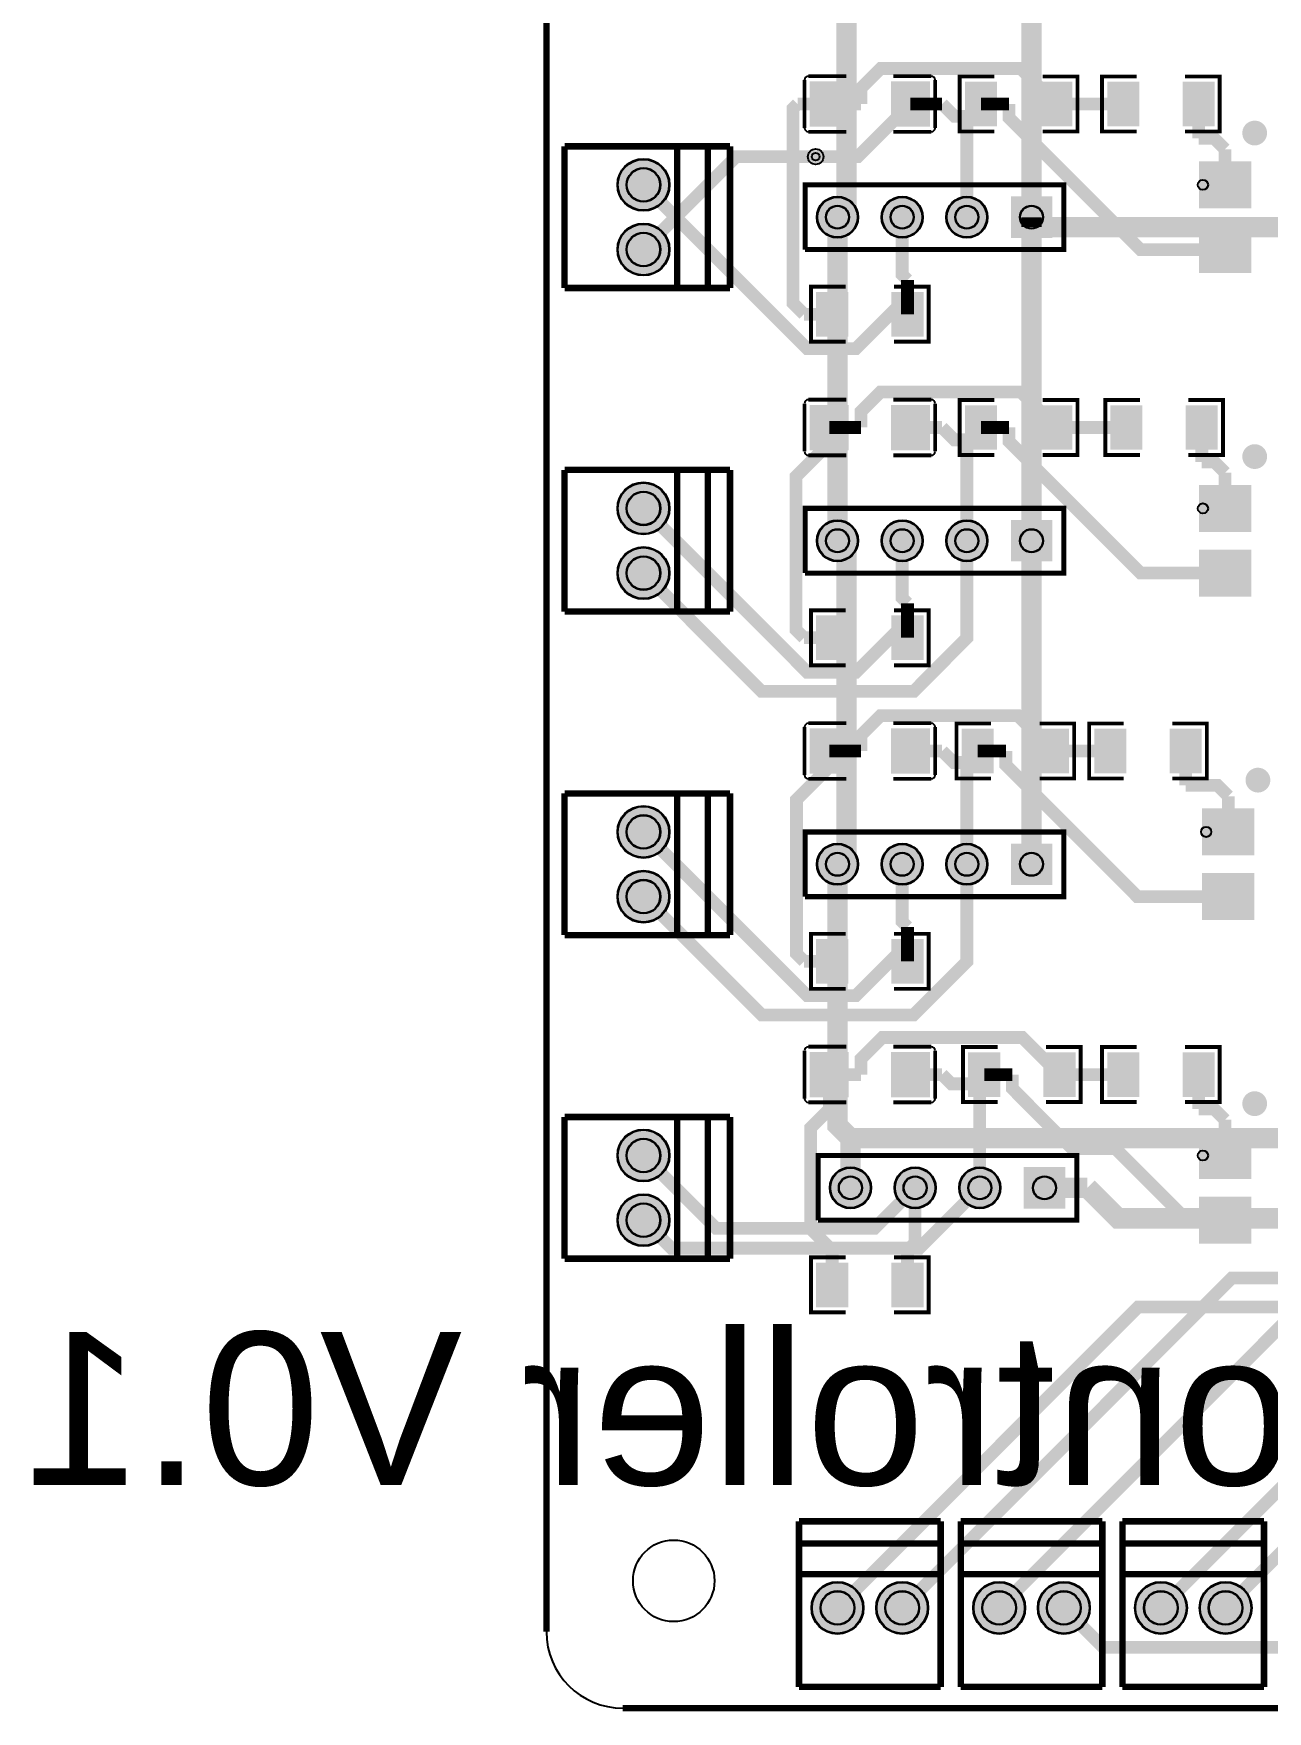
# Model space of a CAD drawing. Header units: millimetres. Extents: x -20 to 125, y 0 to 129.
# Drawn here: x -20.1 to 28.3, y -0.1 to 65.7 of the extents above; entities that cross this region are included whole.
import ezdxf

# ---------------------------------------------------------------- set-up
doc = ezdxf.new("R2010")
doc.units = ezdxf.units.MM
for name, color, linetype, true_color in [('BoardOutLine', 7, 'Continuous', 0xff00ff), ('BottomLayer', 7, 'Continuous', 0x0000ff), ('BottomSolderMaskLayer', 7, 'Continuous', 0xaa00ff), ('Document', 7, 'Continuous', 0xffffff), ('Hole', 7, 'Continuous', 0x222222), ('Multi-Layer', 7, 'Continuous', 0xc0c0c0), ('TopLayer', 7, 'Continuous', 0xff0000), ('TopPasteMaskLayer', 7, 'Continuous', 0x808080), ('TopSilkLayer', 7, 'Continuous', 0xffcc00), ('TopSolderMaskLayer', 7, 'Continuous', 0x800080)]:
    doc.layers.add(name, color=color, linetype=linetype, true_color=true_color)
doc.styles.get("Standard").update_dxf_attribs({"font": 'arial.ttf'})

msp = doc.modelspace()

# ---------------------------------------------------------------- hatches: boundary and pattern name
at = {"layer": 'BottomSolderMaskLayer'}
for points in [[(2.785, 59.797, 1), (4.835, 59.797, 1)], [(10.617, 58.527, 1), (12.243, 58.527, 1)], [(13.157, 58.527, 1), (14.783, 58.527, 1)], [(15.697, 58.527, 1), (17.323, 58.527, 1)], [(19.863, 57.714), (18.237, 57.714), (18.237, 59.34), (19.863, 59.34)], [(2.785, 57.257, 1), (4.835, 57.257, 1)], [(2.785, 47.097, 1), (4.835, 47.097, 1)], [(10.617, 45.827, 1), (12.243, 45.827, 1)], [(13.157, 45.827, 1), (14.783, 45.827, 1)], [(15.697, 45.827, 1), (17.323, 45.827, 1)], [(19.863, 45.014), (18.237, 45.014), (18.237, 46.64), (19.863, 46.64)], [(2.785, 44.557, 1), (4.835, 44.557, 1)], [(2.785, 34.397, 1), (4.835, 34.397, 1)], [(10.617, 33.127, 1), (12.243, 33.127, 1)], [(13.157, 33.127, 1), (14.783, 33.127, 1)], [(15.697, 33.127, 1), (17.323, 33.127, 1)], [(19.863, 32.314), (18.237, 32.314), (18.237, 33.94), (19.863, 33.94)], [(2.785, 31.857, 1), (4.835, 31.857, 1)], [(2.785, 21.697, 1), (4.835, 21.697, 1)], [(11.125, 20.427, 1), (12.751, 20.427, 1)], [(13.665, 20.427, 1), (15.291, 20.427, 1)], [(16.205, 20.427, 1), (17.831, 20.427, 1)], [(20.371, 19.614), (18.745, 19.614), (18.745, 21.24), (20.371, 21.24)], [(2.785, 19.157, 1), (4.835, 19.157, 1)], [(10.405, 3.937, 1), (12.455, 3.937, 1)], [(12.945, 3.937, 1), (14.995, 3.937, 1)], [(16.755, 3.937, 1), (18.805, 3.937, 1)], [(19.295, 3.937, 1), (21.345, 3.937, 1)], [(23.105, 3.937, 1), (25.155, 3.937, 1)], [(25.645, 3.937, 1), (27.695, 3.937, 1)]]:
    msp.add_hatch(color=256, dxfattribs=at).paths.add_polyline_path(points)
at = {"layer": 'Multi-Layer'}
for points in [[(2.81, 59.797, 1), (4.81, 59.797, 1)], [(10.643, 58.527, 1), (12.217, 58.527, 1)], [(13.183, 58.527, 1), (14.757, 58.527, 1)], [(15.723, 58.527, 1), (17.297, 58.527, 1)], [(19.837, 57.739), (18.263, 57.739), (18.263, 59.314), (19.837, 59.314)], [(2.81, 57.257, 1), (4.81, 57.257, 1)], [(2.81, 47.097, 1), (4.81, 47.097, 1)], [(10.643, 45.827, 1), (12.217, 45.827, 1)], [(13.183, 45.827, 1), (14.757, 45.827, 1)], [(15.723, 45.827, 1), (17.297, 45.827, 1)], [(19.837, 45.039), (18.263, 45.039), (18.263, 46.614), (19.837, 46.614)], [(2.81, 44.557, 1), (4.81, 44.557, 1)], [(2.81, 34.397, 1), (4.81, 34.397, 1)], [(10.643, 33.127, 1), (12.217, 33.127, 1)], [(13.183, 33.127, 1), (14.757, 33.127, 1)], [(15.723, 33.127, 1), (17.297, 33.127, 1)], [(19.837, 32.339), (18.263, 32.339), (18.263, 33.914), (19.837, 33.914)], [(2.81, 31.857, 1), (4.81, 31.857, 1)], [(2.81, 21.697, 1), (4.81, 21.697, 1)], [(11.151, 20.427, 1), (12.725, 20.427, 1)], [(13.691, 20.427, 1), (15.265, 20.427, 1)], [(16.231, 20.427, 1), (17.805, 20.427, 1)], [(20.345, 19.639), (18.771, 19.639), (18.771, 21.214), (20.345, 21.214)], [(2.81, 19.157, 1), (4.81, 19.157, 1)], [(10.43, 3.937, 1), (12.43, 3.937, 1)], [(12.97, 3.937, 1), (14.97, 3.937, 1)], [(16.78, 3.937, 1), (18.78, 3.937, 1)], [(19.32, 3.937, 1), (21.32, 3.937, 1)], [(23.13, 3.937, 1), (25.13, 3.937, 1)], [(25.67, 3.937, 1), (27.67, 3.937, 1)]]:
    msp.add_hatch(color=256, dxfattribs=at).paths.add_polyline_path(points)
at = {"layer": 'TopLayer'}
for points in [[(11.85, 63.836), (11.85, 62.108), (10.365, 62.108), (10.365, 63.836)], [(13.55, 63.836), (13.55, 62.108), (15.035, 62.108), (15.035, 63.836)], [(17.667, 62.121), (17.667, 63.822), (16.46, 63.822), (16.46, 62.121)], [(19.417, 62.121), (19.417, 63.822), (20.625, 63.822), (20.625, 62.121)], [(23.255, 62.121), (23.255, 63.822), (22.048, 63.822), (22.048, 62.121)], [(25.005, 62.121), (25.005, 63.822), (26.213, 63.822), (26.213, 62.121)], [(27.65, 60.697), (27.65, 58.897), (25.65, 58.897), (25.65, 60.697)], [(27.65, 58.157), (27.65, 56.357), (25.65, 56.357), (25.65, 58.157)], [(11.825, 53.866), (11.825, 55.567), (10.618, 55.567), (10.618, 53.866)], [(13.575, 53.866), (13.575, 55.567), (14.783, 55.567), (14.783, 53.866)], [(11.85, 51.136), (11.85, 49.408), (10.365, 49.408), (10.365, 51.136)], [(13.55, 51.136), (13.55, 49.408), (15.035, 49.408), (15.035, 51.136)], [(17.667, 49.421), (17.667, 51.122), (16.46, 51.122), (16.46, 49.421)], [(19.417, 49.421), (19.417, 51.122), (20.625, 51.122), (20.625, 49.421)], [(23.382, 49.421), (23.382, 51.122), (22.175, 51.122), (22.175, 49.421)], [(25.132, 49.421), (25.132, 51.122), (26.34, 51.122), (26.34, 49.421)], [(27.65, 47.997), (27.65, 46.197), (25.65, 46.197), (25.65, 47.997)], [(27.65, 45.457), (27.65, 43.657), (25.65, 43.657), (25.65, 45.457)], [(11.825, 41.166), (11.825, 42.867), (10.618, 42.867), (10.618, 41.166)], [(13.575, 41.166), (13.575, 42.867), (14.783, 42.867), (14.783, 41.166)], [(11.85, 38.436), (11.85, 36.708), (10.365, 36.708), (10.365, 38.436)], [(13.55, 38.436), (13.55, 36.708), (15.035, 36.708), (15.035, 38.436)], [(17.54, 36.721), (17.54, 38.422), (16.333, 38.422), (16.333, 36.721)], [(19.29, 36.721), (19.29, 38.422), (20.498, 38.422), (20.498, 36.721)], [(22.747, 36.721), (22.747, 38.422), (21.54, 38.422), (21.54, 36.721)], [(24.497, 36.721), (24.497, 38.422), (25.705, 38.422), (25.705, 36.721)], [(27.777, 35.297), (27.777, 33.497), (25.777, 33.497), (25.777, 35.297)], [(27.777, 32.757), (27.777, 30.957), (25.777, 30.957), (25.777, 32.757)], [(11.825, 28.466), (11.825, 30.167), (10.618, 30.167), (10.618, 28.466)], [(13.575, 28.466), (13.575, 30.167), (14.783, 30.167), (14.783, 28.466)], [(11.85, 25.736), (11.85, 24.008), (10.365, 24.008), (10.365, 25.736)], [(13.55, 25.736), (13.55, 24.008), (15.035, 24.008), (15.035, 25.736)], [(17.794, 24.021), (17.794, 25.722), (16.587, 25.722), (16.587, 24.021)], [(19.544, 24.021), (19.544, 25.722), (20.752, 25.722), (20.752, 24.021)], [(23.255, 24.021), (23.255, 25.722), (22.048, 25.722), (22.048, 24.021)], [(25.005, 24.021), (25.005, 25.722), (26.213, 25.722), (26.213, 24.021)], [(27.65, 22.597), (27.65, 20.797), (25.65, 20.797), (25.65, 22.597)], [(27.65, 20.057), (27.65, 18.257), (25.65, 18.257), (25.65, 20.057)], [(11.825, 15.766), (11.825, 17.467), (10.618, 17.467), (10.618, 15.766)], [(13.575, 15.766), (13.575, 17.467), (14.783, 17.467), (14.783, 15.766)]]:
    msp.add_hatch(color=256, dxfattribs=at).paths.add_polyline_path(points)
at = {"layer": 'TopPasteMaskLayer'}
for points in [[(11.85, 63.736), (11.85, 63.366), (11.75, 63.266), (11.445, 63.266), (11.345, 63.166), (11.345, 62.778), (11.445, 62.678), (11.75, 62.678), (11.85, 62.578), (11.85, 62.208), (11.75, 62.108), (10.465, 62.108), (10.365, 62.208), (10.365, 63.736), (10.465, 63.836), (11.75, 63.836)], [(13.55, 63.736), (13.55, 63.366), (13.65, 63.266), (13.955, 63.266), (14.055, 63.166), (14.055, 62.778), (13.955, 62.678), (13.65, 62.678), (13.55, 62.578), (13.55, 62.208), (13.65, 62.108), (14.935, 62.108), (15.035, 62.208), (15.035, 63.736), (14.935, 63.836), (13.65, 63.836)], [(17.667, 62.221), (17.667, 62.583), (17.567, 62.683), (17.356, 62.683), (17.256, 62.783), (17.256, 63.161), (17.356, 63.261), (17.567, 63.261), (17.667, 63.361), (17.667, 63.722), (17.567, 63.822), (16.56, 63.822), (16.46, 63.722), (16.46, 62.221), (16.56, 62.121), (17.567, 62.121)], [(19.417, 62.221), (19.417, 62.583), (19.517, 62.683), (19.728, 62.683), (19.828, 62.783), (19.828, 63.161), (19.728, 63.261), (19.517, 63.261), (19.417, 63.361), (19.417, 63.722), (19.517, 63.822), (20.525, 63.822), (20.625, 63.722), (20.625, 62.221), (20.525, 62.121), (19.517, 62.121)], [(23.255, 62.221), (23.255, 62.583), (23.155, 62.683), (22.944, 62.683), (22.844, 62.783), (22.844, 63.161), (22.944, 63.261), (23.155, 63.261), (23.255, 63.361), (23.255, 63.722), (23.155, 63.822), (22.148, 63.822), (22.048, 63.722), (22.048, 62.221), (22.148, 62.121), (23.155, 62.121)], [(25.005, 62.221), (25.005, 62.583), (25.105, 62.683), (25.316, 62.683), (25.416, 62.783), (25.416, 63.161), (25.316, 63.261), (25.105, 63.261), (25.005, 63.361), (25.005, 63.722), (25.105, 63.822), (26.113, 63.822), (26.213, 63.722), (26.213, 62.221), (26.113, 62.121), (25.105, 62.121)], [(27.65, 60.697), (27.65, 58.897), (25.65, 58.897), (25.65, 60.697)], [(27.65, 58.157), (27.65, 56.357), (25.65, 56.357), (25.65, 58.157)], [(11.825, 53.966), (11.825, 54.328), (11.725, 54.428), (11.514, 54.428), (11.414, 54.528), (11.414, 54.906), (11.514, 55.006), (11.725, 55.006), (11.825, 55.106), (11.825, 55.467), (11.725, 55.567), (10.718, 55.567), (10.618, 55.467), (10.618, 53.966), (10.718, 53.866), (11.725, 53.866)], [(13.575, 53.966), (13.575, 54.328), (13.675, 54.428), (13.886, 54.428), (13.986, 54.528), (13.986, 54.906), (13.886, 55.006), (13.675, 55.006), (13.575, 55.106), (13.575, 55.467), (13.675, 55.567), (14.683, 55.567), (14.783, 55.467), (14.783, 53.966), (14.683, 53.866), (13.675, 53.866)], [(11.85, 51.036), (11.85, 50.666), (11.75, 50.566), (11.445, 50.566), (11.345, 50.466), (11.345, 50.078), (11.445, 49.978), (11.75, 49.978), (11.85, 49.878), (11.85, 49.508), (11.75, 49.408), (10.465, 49.408), (10.365, 49.508), (10.365, 51.036), (10.465, 51.136), (11.75, 51.136)], [(13.55, 51.036), (13.55, 50.666), (13.65, 50.566), (13.955, 50.566), (14.055, 50.466), (14.055, 50.078), (13.955, 49.978), (13.65, 49.978), (13.55, 49.878), (13.55, 49.508), (13.65, 49.408), (14.935, 49.408), (15.035, 49.508), (15.035, 51.036), (14.935, 51.136), (13.65, 51.136)], [(17.667, 49.521), (17.667, 49.883), (17.567, 49.983), (17.356, 49.983), (17.256, 50.083), (17.256, 50.461), (17.356, 50.561), (17.567, 50.561), (17.667, 50.661), (17.667, 51.022), (17.567, 51.122), (16.56, 51.122), (16.46, 51.022), (16.46, 49.521), (16.56, 49.421), (17.567, 49.421)], [(19.417, 49.521), (19.417, 49.883), (19.517, 49.983), (19.728, 49.983), (19.828, 50.083), (19.828, 50.461), (19.728, 50.561), (19.517, 50.561), (19.417, 50.661), (19.417, 51.022), (19.517, 51.122), (20.525, 51.122), (20.625, 51.022), (20.625, 49.521), (20.525, 49.421), (19.517, 49.421)], [(23.382, 49.521), (23.382, 49.883), (23.282, 49.983), (23.071, 49.983), (22.971, 50.083), (22.971, 50.461), (23.071, 50.561), (23.282, 50.561), (23.382, 50.661), (23.382, 51.022), (23.282, 51.122), (22.275, 51.122), (22.175, 51.022), (22.175, 49.521), (22.275, 49.421), (23.282, 49.421)], [(25.132, 49.521), (25.132, 49.883), (25.232, 49.983), (25.443, 49.983), (25.543, 50.083), (25.543, 50.461), (25.443, 50.561), (25.232, 50.561), (25.132, 50.661), (25.132, 51.022), (25.232, 51.122), (26.24, 51.122), (26.34, 51.022), (26.34, 49.521), (26.24, 49.421), (25.232, 49.421)], [(27.65, 47.997), (27.65, 46.197), (25.65, 46.197), (25.65, 47.997)], [(27.65, 45.457), (27.65, 43.657), (25.65, 43.657), (25.65, 45.457)], [(11.825, 41.266), (11.825, 41.628), (11.725, 41.728), (11.514, 41.728), (11.414, 41.828), (11.414, 42.206), (11.514, 42.306), (11.725, 42.306), (11.825, 42.406), (11.825, 42.767), (11.725, 42.867), (10.718, 42.867), (10.618, 42.767), (10.618, 41.266), (10.718, 41.166), (11.725, 41.166)], [(13.575, 41.266), (13.575, 41.628), (13.675, 41.728), (13.886, 41.728), (13.986, 41.828), (13.986, 42.206), (13.886, 42.306), (13.675, 42.306), (13.575, 42.406), (13.575, 42.767), (13.675, 42.867), (14.683, 42.867), (14.783, 42.767), (14.783, 41.266), (14.683, 41.166), (13.675, 41.166)], [(11.85, 38.336), (11.85, 37.966), (11.75, 37.866), (11.445, 37.866), (11.345, 37.766), (11.345, 37.378), (11.445, 37.278), (11.75, 37.278), (11.85, 37.178), (11.85, 36.808), (11.75, 36.708), (10.465, 36.708), (10.365, 36.808), (10.365, 38.336), (10.465, 38.436), (11.75, 38.436)], [(13.55, 38.336), (13.55, 37.966), (13.65, 37.866), (13.955, 37.866), (14.055, 37.766), (14.055, 37.378), (13.955, 37.278), (13.65, 37.278), (13.55, 37.178), (13.55, 36.808), (13.65, 36.708), (14.935, 36.708), (15.035, 36.808), (15.035, 38.336), (14.935, 38.436), (13.65, 38.436)], [(17.54, 36.821), (17.54, 37.183), (17.44, 37.283), (17.229, 37.283), (17.129, 37.383), (17.129, 37.761), (17.229, 37.861), (17.44, 37.861), (17.54, 37.961), (17.54, 38.322), (17.44, 38.422), (16.433, 38.422), (16.333, 38.322), (16.333, 36.821), (16.433, 36.721), (17.44, 36.721)], [(19.29, 36.821), (19.29, 37.183), (19.39, 37.283), (19.601, 37.283), (19.701, 37.383), (19.701, 37.761), (19.601, 37.861), (19.39, 37.861), (19.29, 37.961), (19.29, 38.322), (19.39, 38.422), (20.398, 38.422), (20.498, 38.322), (20.498, 36.821), (20.398, 36.721), (19.39, 36.721)], [(22.747, 36.821), (22.747, 37.183), (22.647, 37.283), (22.436, 37.283), (22.336, 37.383), (22.336, 37.761), (22.436, 37.861), (22.647, 37.861), (22.747, 37.961), (22.747, 38.322), (22.647, 38.422), (21.64, 38.422), (21.54, 38.322), (21.54, 36.821), (21.64, 36.721), (22.647, 36.721)], [(24.497, 36.821), (24.497, 37.183), (24.597, 37.283), (24.808, 37.283), (24.908, 37.383), (24.908, 37.761), (24.808, 37.861), (24.597, 37.861), (24.497, 37.961), (24.497, 38.322), (24.597, 38.422), (25.605, 38.422), (25.705, 38.322), (25.705, 36.821), (25.605, 36.721), (24.597, 36.721)], [(27.777, 35.297), (27.777, 33.497), (25.777, 33.497), (25.777, 35.297)], [(27.777, 32.757), (27.777, 30.957), (25.777, 30.957), (25.777, 32.757)], [(11.825, 28.566), (11.825, 28.928), (11.725, 29.028), (11.514, 29.028), (11.414, 29.128), (11.414, 29.506), (11.514, 29.606), (11.725, 29.606), (11.825, 29.706), (11.825, 30.067), (11.725, 30.167), (10.718, 30.167), (10.618, 30.067), (10.618, 28.566), (10.718, 28.466), (11.725, 28.466)], [(13.575, 28.566), (13.575, 28.928), (13.675, 29.028), (13.886, 29.028), (13.986, 29.128), (13.986, 29.506), (13.886, 29.606), (13.675, 29.606), (13.575, 29.706), (13.575, 30.067), (13.675, 30.167), (14.683, 30.167), (14.783, 30.067), (14.783, 28.566), (14.683, 28.466), (13.675, 28.466)], [(11.85, 25.636), (11.85, 25.265), (11.75, 25.165), (11.445, 25.165), (11.345, 25.065), (11.345, 24.678), (11.445, 24.578), (11.75, 24.578), (11.85, 24.478), (11.85, 24.108), (11.75, 24.008), (10.465, 24.008), (10.365, 24.108), (10.365, 25.636), (10.465, 25.736), (11.75, 25.736)], [(13.55, 25.636), (13.55, 25.265), (13.65, 25.165), (13.955, 25.165), (14.055, 25.065), (14.055, 24.678), (13.955, 24.578), (13.65, 24.578), (13.55, 24.478), (13.55, 24.108), (13.65, 24.008), (14.935, 24.008), (15.035, 24.108), (15.035, 25.636), (14.935, 25.736), (13.65, 25.736)], [(17.794, 24.121), (17.794, 24.483), (17.694, 24.583), (17.483, 24.583), (17.383, 24.683), (17.383, 25.061), (17.483, 25.161), (17.694, 25.161), (17.794, 25.261), (17.794, 25.622), (17.694, 25.722), (16.687, 25.722), (16.587, 25.622), (16.587, 24.121), (16.687, 24.021), (17.694, 24.021)], [(19.544, 24.121), (19.544, 24.483), (19.644, 24.583), (19.855, 24.583), (19.955, 24.683), (19.955, 25.061), (19.855, 25.161), (19.644, 25.161), (19.544, 25.261), (19.544, 25.622), (19.644, 25.722), (20.652, 25.722), (20.752, 25.622), (20.752, 24.121), (20.652, 24.021), (19.644, 24.021)], [(23.255, 24.121), (23.255, 24.483), (23.155, 24.583), (22.944, 24.583), (22.844, 24.683), (22.844, 25.061), (22.944, 25.161), (23.155, 25.161), (23.255, 25.261), (23.255, 25.622), (23.155, 25.722), (22.148, 25.722), (22.048, 25.622), (22.048, 24.121), (22.148, 24.021), (23.155, 24.021)], [(25.005, 24.121), (25.005, 24.483), (25.105, 24.583), (25.316, 24.583), (25.416, 24.683), (25.416, 25.061), (25.316, 25.161), (25.105, 25.161), (25.005, 25.261), (25.005, 25.622), (25.105, 25.722), (26.113, 25.722), (26.213, 25.622), (26.213, 24.121), (26.113, 24.021), (25.105, 24.021)], [(27.65, 22.597), (27.65, 20.797), (25.65, 20.797), (25.65, 22.597)], [(27.65, 20.057), (27.65, 18.257), (25.65, 18.257), (25.65, 20.057)], [(11.825, 15.866), (11.825, 16.228), (11.725, 16.328), (11.514, 16.328), (11.414, 16.428), (11.414, 16.806), (11.514, 16.906), (11.725, 16.906), (11.825, 17.006), (11.825, 17.367), (11.725, 17.467), (10.718, 17.467), (10.618, 17.367), (10.618, 15.866), (10.718, 15.766), (11.725, 15.766)], [(13.575, 15.866), (13.575, 16.228), (13.675, 16.328), (13.886, 16.328), (13.986, 16.428), (13.986, 16.806), (13.886, 16.906), (13.675, 16.906), (13.575, 17.006), (13.575, 17.367), (13.675, 17.467), (14.683, 17.467), (14.783, 17.367), (14.783, 15.866), (14.683, 15.766), (13.675, 15.766)]]:
    msp.add_hatch(color=256, dxfattribs=at).paths.add_polyline_path(points)
at = {"layer": 'TopSilkLayer'}
for points in [[(27.327, 61.829), (27.328, 61.797), (27.331, 61.766), (27.336, 61.735), (27.343, 61.704), (27.352, 61.674), (27.364, 61.645), (27.376, 61.616), (27.391, 61.588), (27.408, 61.561), (27.426, 61.536), (27.446, 61.511), (27.467, 61.488), (27.49, 61.467), (27.514, 61.447), (27.54, 61.428), (27.566, 61.411), (27.594, 61.396), (27.622, 61.383), (27.652, 61.371), (27.682, 61.362), (27.712, 61.354), (27.743, 61.349), (27.774, 61.345), (27.806, 61.344), (27.837, 61.344), (27.869, 61.347), (27.9, 61.352), (27.93, 61.358), (27.961, 61.367), (27.99, 61.377), (28.019, 61.39), (28.047, 61.404), (28.074, 61.42), (28.1, 61.438), (28.125, 61.457), (28.149, 61.478), (28.171, 61.501), (28.191, 61.524), (28.21, 61.55), (28.227, 61.576), (28.243, 61.603), (28.257, 61.631), (28.269, 61.661), (28.279, 61.69), (28.287, 61.721), (28.293, 61.752), (28.297, 61.783), (28.299, 61.814), (28.299, 61.846), (28.297, 61.877), (28.293, 61.908), (28.287, 61.939), (28.279, 61.97), (28.269, 61.999), (28.257, 62.029), (28.243, 62.057), (28.227, 62.084), (28.21, 62.11), (28.191, 62.136), (28.171, 62.159), (28.149, 62.182), (28.125, 62.203), (28.1, 62.222), (28.074, 62.24), (28.047, 62.256), (28.019, 62.27), (27.99, 62.283), (27.961, 62.293), (27.93, 62.302), (27.9, 62.308), (27.869, 62.313), (27.837, 62.316), (27.806, 62.316), (27.774, 62.315), (27.743, 62.311), (27.712, 62.306), (27.682, 62.298), (27.652, 62.289), (27.622, 62.277), (27.594, 62.264), (27.566, 62.249), (27.54, 62.232), (27.514, 62.214), (27.49, 62.193), (27.467, 62.172), (27.446, 62.149), (27.426, 62.124), (27.408, 62.099), (27.391, 62.072), (27.376, 62.044), (27.364, 62.015), (27.352, 61.986), (27.343, 61.956), (27.336, 61.925), (27.331, 61.894), (27.328, 61.863), (27.327, 61.831)], [(27.327, 49.129), (27.328, 49.097), (27.331, 49.066), (27.336, 49.035), (27.343, 49.004), (27.352, 48.974), (27.364, 48.945), (27.376, 48.916), (27.391, 48.888), (27.408, 48.861), (27.426, 48.836), (27.446, 48.811), (27.467, 48.788), (27.49, 48.767), (27.514, 48.747), (27.54, 48.728), (27.566, 48.711), (27.594, 48.696), (27.622, 48.683), (27.652, 48.671), (27.682, 48.662), (27.712, 48.654), (27.743, 48.649), (27.774, 48.645), (27.806, 48.644), (27.837, 48.644), (27.869, 48.647), (27.9, 48.652), (27.93, 48.658), (27.961, 48.667), (27.99, 48.677), (28.019, 48.69), (28.047, 48.704), (28.074, 48.72), (28.1, 48.738), (28.125, 48.757), (28.149, 48.778), (28.171, 48.801), (28.191, 48.824), (28.21, 48.85), (28.227, 48.876), (28.243, 48.903), (28.257, 48.931), (28.269, 48.961), (28.279, 48.99), (28.287, 49.021), (28.293, 49.052), (28.297, 49.083), (28.299, 49.114), (28.299, 49.146), (28.297, 49.177), (28.293, 49.208), (28.287, 49.239), (28.279, 49.27), (28.269, 49.299), (28.257, 49.329), (28.243, 49.357), (28.227, 49.384), (28.21, 49.41), (28.191, 49.436), (28.171, 49.459), (28.149, 49.482), (28.125, 49.503), (28.1, 49.522), (28.074, 49.54), (28.047, 49.556), (28.019, 49.57), (27.99, 49.583), (27.961, 49.593), (27.93, 49.602), (27.9, 49.608), (27.869, 49.613), (27.837, 49.616), (27.806, 49.616), (27.774, 49.615), (27.743, 49.611), (27.712, 49.606), (27.682, 49.598), (27.652, 49.589), (27.622, 49.577), (27.594, 49.564), (27.566, 49.549), (27.54, 49.532), (27.514, 49.513), (27.49, 49.493), (27.467, 49.472), (27.446, 49.449), (27.426, 49.424), (27.408, 49.399), (27.391, 49.372), (27.376, 49.344), (27.364, 49.315), (27.352, 49.286), (27.343, 49.256), (27.336, 49.225), (27.331, 49.194), (27.328, 49.163), (27.327, 49.131)], [(27.454, 36.429), (27.455, 36.397), (27.458, 36.366), (27.463, 36.335), (27.47, 36.304), (27.479, 36.274), (27.491, 36.245), (27.503, 36.216), (27.518, 36.188), (27.535, 36.161), (27.553, 36.136), (27.573, 36.111), (27.594, 36.088), (27.617, 36.067), (27.641, 36.046), (27.667, 36.028), (27.693, 36.011), (27.721, 35.996), (27.749, 35.983), (27.779, 35.971), (27.809, 35.962), (27.839, 35.954), (27.87, 35.949), (27.901, 35.945), (27.933, 35.944), (27.964, 35.944), (27.996, 35.947), (28.027, 35.952), (28.057, 35.958), (28.088, 35.967), (28.117, 35.977), (28.146, 35.99), (28.174, 36.004), (28.201, 36.02), (28.227, 36.038), (28.252, 36.057), (28.276, 36.078), (28.298, 36.101), (28.318, 36.124), (28.337, 36.15), (28.354, 36.176), (28.37, 36.203), (28.384, 36.231), (28.396, 36.261), (28.406, 36.29), (28.414, 36.321), (28.42, 36.352), (28.424, 36.383), (28.426, 36.414), (28.426, 36.446), (28.424, 36.477), (28.42, 36.508), (28.414, 36.539), (28.406, 36.57), (28.396, 36.599), (28.384, 36.629), (28.37, 36.657), (28.354, 36.684), (28.337, 36.71), (28.318, 36.736), (28.298, 36.759), (28.276, 36.782), (28.252, 36.803), (28.227, 36.822), (28.201, 36.84), (28.174, 36.856), (28.146, 36.87), (28.117, 36.883), (28.088, 36.893), (28.057, 36.902), (28.027, 36.908), (27.996, 36.913), (27.964, 36.916), (27.933, 36.916), (27.901, 36.915), (27.87, 36.911), (27.839, 36.906), (27.809, 36.898), (27.779, 36.889), (27.749, 36.877), (27.721, 36.864), (27.693, 36.849), (27.667, 36.832), (27.641, 36.813), (27.617, 36.793), (27.594, 36.772), (27.573, 36.749), (27.553, 36.724), (27.535, 36.698), (27.518, 36.672), (27.503, 36.644), (27.491, 36.615), (27.479, 36.586), (27.47, 36.556), (27.463, 36.525), (27.458, 36.494), (27.455, 36.463), (27.454, 36.431)], [(27.327, 23.729), (27.328, 23.697), (27.331, 23.666), (27.336, 23.635), (27.343, 23.604), (27.352, 23.574), (27.364, 23.545), (27.376, 23.516), (27.391, 23.488), (27.408, 23.461), (27.426, 23.436), (27.446, 23.411), (27.467, 23.388), (27.49, 23.367), (27.514, 23.346), (27.54, 23.328), (27.566, 23.311), (27.594, 23.296), (27.622, 23.283), (27.652, 23.271), (27.682, 23.262), (27.712, 23.254), (27.743, 23.249), (27.774, 23.245), (27.806, 23.244), (27.837, 23.244), (27.869, 23.247), (27.9, 23.252), (27.93, 23.258), (27.961, 23.267), (27.99, 23.277), (28.019, 23.29), (28.047, 23.304), (28.074, 23.32), (28.1, 23.338), (28.125, 23.357), (28.149, 23.378), (28.171, 23.401), (28.191, 23.424), (28.21, 23.449), (28.227, 23.476), (28.243, 23.503), (28.257, 23.531), (28.269, 23.561), (28.279, 23.59), (28.287, 23.621), (28.293, 23.652), (28.297, 23.683), (28.299, 23.714), (28.299, 23.746), (28.297, 23.777), (28.293, 23.808), (28.287, 23.839), (28.279, 23.87), (28.269, 23.899), (28.257, 23.929), (28.243, 23.957), (28.227, 23.984), (28.21, 24.01), (28.191, 24.036), (28.171, 24.059), (28.149, 24.082), (28.125, 24.103), (28.1, 24.122), (28.074, 24.14), (28.047, 24.156), (28.019, 24.17), (27.99, 24.183), (27.961, 24.193), (27.93, 24.202), (27.9, 24.208), (27.869, 24.213), (27.837, 24.216), (27.806, 24.216), (27.774, 24.215), (27.743, 24.211), (27.712, 24.206), (27.682, 24.198), (27.652, 24.189), (27.622, 24.177), (27.594, 24.164), (27.566, 24.149), (27.54, 24.132), (27.514, 24.113), (27.49, 24.093), (27.467, 24.072), (27.446, 24.049), (27.426, 24.024), (27.408, 23.998), (27.391, 23.972), (27.376, 23.944), (27.364, 23.915), (27.352, 23.886), (27.343, 23.856), (27.336, 23.825), (27.331, 23.794), (27.328, 23.763), (27.327, 23.731)]]:
    msp.add_hatch(color=256, dxfattribs=at).paths.add_polyline_path(points)
at = {"layer": 'TopSolderMaskLayer'}
for points in [[(11.875, 63.861), (11.875, 62.082), (10.34, 62.082), (10.34, 63.861)], [(13.525, 63.861), (13.525, 62.082), (15.06, 62.082), (15.06, 63.861)], [(17.692, 62.096), (17.692, 63.848), (16.434, 63.848), (16.434, 62.096)], [(19.392, 62.096), (19.392, 63.848), (20.65, 63.848), (20.65, 62.096)], [(23.28, 62.096), (23.28, 63.848), (22.022, 63.848), (22.022, 62.096)], [(24.98, 62.096), (24.98, 63.848), (26.238, 63.848), (26.238, 62.096)], [(2.785, 59.797, 1), (4.835, 59.797, 1)], [(27.678, 60.72), (27.678, 58.874), (25.622, 58.874), (25.622, 60.72)], [(10.617, 58.527, 1), (12.243, 58.527, 1)], [(13.157, 58.527, 1), (14.783, 58.527, 1)], [(15.697, 58.527, 1), (17.323, 58.527, 1)], [(19.863, 57.714), (18.237, 57.714), (18.237, 59.34), (19.863, 59.34)], [(2.785, 57.257, 1), (4.835, 57.257, 1)], [(27.678, 58.18), (27.678, 56.334), (25.622, 56.334), (25.622, 58.18)], [(11.85, 53.841), (11.85, 55.593), (10.592, 55.593), (10.592, 53.841)], [(13.55, 53.841), (13.55, 55.593), (14.808, 55.593), (14.808, 53.841)], [(11.875, 51.161), (11.875, 49.382), (10.34, 49.382), (10.34, 51.161)], [(13.525, 51.161), (13.525, 49.382), (15.06, 49.382), (15.06, 51.161)], [(17.692, 49.396), (17.692, 51.148), (16.434, 51.148), (16.434, 49.396)], [(19.392, 49.396), (19.392, 51.148), (20.65, 51.148), (20.65, 49.396)], [(23.407, 49.396), (23.407, 51.148), (22.149, 51.148), (22.149, 49.396)], [(25.107, 49.396), (25.107, 51.148), (26.365, 51.148), (26.365, 49.396)], [(2.785, 47.097, 1), (4.835, 47.097, 1)], [(27.678, 48.02), (27.678, 46.174), (25.622, 46.174), (25.622, 48.02)], [(10.617, 45.827, 1), (12.243, 45.827, 1)], [(13.157, 45.827, 1), (14.783, 45.827, 1)], [(15.697, 45.827, 1), (17.323, 45.827, 1)], [(19.863, 45.014), (18.237, 45.014), (18.237, 46.64), (19.863, 46.64)], [(2.785, 44.557, 1), (4.835, 44.557, 1)], [(27.678, 45.48), (27.678, 43.634), (25.622, 43.634), (25.622, 45.48)], [(11.85, 41.141), (11.85, 42.893), (10.592, 42.893), (10.592, 41.141)], [(13.55, 41.141), (13.55, 42.893), (14.808, 42.893), (14.808, 41.141)], [(11.875, 38.461), (11.875, 36.682), (10.34, 36.682), (10.34, 38.461)], [(13.525, 38.461), (13.525, 36.682), (15.06, 36.682), (15.06, 38.461)], [(17.565, 36.696), (17.565, 38.448), (16.307, 38.448), (16.307, 36.696)], [(19.265, 36.696), (19.265, 38.448), (20.523, 38.448), (20.523, 36.696)], [(22.772, 36.696), (22.772, 38.448), (21.514, 38.448), (21.514, 36.696)], [(24.472, 36.696), (24.472, 38.448), (25.73, 38.448), (25.73, 36.696)], [(2.785, 34.397, 1), (4.835, 34.397, 1)], [(27.805, 35.32), (27.805, 33.474), (25.749, 33.474), (25.749, 35.32)], [(10.617, 33.127, 1), (12.243, 33.127, 1)], [(13.157, 33.127, 1), (14.783, 33.127, 1)], [(15.697, 33.127, 1), (17.323, 33.127, 1)], [(19.863, 32.314), (18.237, 32.314), (18.237, 33.94), (19.863, 33.94)], [(2.785, 31.857, 1), (4.835, 31.857, 1)], [(27.805, 32.78), (27.805, 30.934), (25.749, 30.934), (25.749, 32.78)], [(11.85, 28.441), (11.85, 30.193), (10.592, 30.193), (10.592, 28.441)], [(13.55, 28.441), (13.55, 30.193), (14.808, 30.193), (14.808, 28.441)], [(11.875, 25.761), (11.875, 23.982), (10.34, 23.982), (10.34, 25.761)], [(13.525, 25.761), (13.525, 23.982), (15.06, 23.982), (15.06, 25.761)], [(17.819, 23.996), (17.819, 25.748), (16.561, 25.748), (16.561, 23.996)], [(19.519, 23.996), (19.519, 25.748), (20.777, 25.748), (20.777, 23.996)], [(23.28, 23.996), (23.28, 25.748), (22.022, 25.748), (22.022, 23.996)], [(24.98, 23.996), (24.98, 25.748), (26.238, 25.748), (26.238, 23.996)], [(2.785, 21.697, 1), (4.835, 21.697, 1)], [(27.678, 22.62), (27.678, 20.774), (25.622, 20.774), (25.622, 22.62)], [(11.125, 20.427, 1), (12.751, 20.427, 1)], [(13.665, 20.427, 1), (15.291, 20.427, 1)], [(16.205, 20.427, 1), (17.831, 20.427, 1)], [(20.371, 19.614), (18.745, 19.614), (18.745, 21.24), (20.371, 21.24)], [(2.785, 19.157, 1), (4.835, 19.157, 1)], [(27.678, 20.08), (27.678, 18.234), (25.622, 18.234), (25.622, 20.08)], [(11.85, 15.741), (11.85, 17.493), (10.592, 17.493), (10.592, 15.741)], [(13.55, 15.741), (13.55, 17.493), (14.808, 17.493), (14.808, 15.741)], [(10.405, 3.937, 1), (12.455, 3.937, 1)], [(12.945, 3.937, 1), (14.995, 3.937, 1)], [(16.755, 3.937, 1), (18.805, 3.937, 1)], [(19.295, 3.937, 1), (21.345, 3.937, 1)], [(23.105, 3.937, 1), (25.155, 3.937, 1)], [(25.645, 3.937, 1), (27.695, 3.937, 1)]]:
    msp.add_hatch(color=256, dxfattribs=at).paths.add_polyline_path(points)

# ---------------------------------------------------------------- linework, layer by layer
at = {"layer": 'BoardOutLine', "const_width": 0.254}
for points in [[(0, 3), (0, 125)], [(119, 0), (3, 0)]]:
    msp.add_lwpolyline(points, dxfattribs=at)
at = {"layer": 'BoardOutLine'}
msp.add_arc((3, 3), 3, 180, 270, dxfattribs=at)
at = {"layer": 'BottomLayer'}
for points, const_width in [([(11.43, 58.527), (11.778, 58.875), (11.778, 70.879), (11.43, 71.227)], 0.8), ([(19.05, 58.527), (19.05, 71.227)], 0.8), ([(10.572, 60.901), (7.455, 60.901), (3.81, 57.257)], 0.5), ([(11.43, 45.827), (11.43, 58.527)], 0.8), ([(19.05, 58.14), (19.05, 58.527)], 0.8), ([(19.05, 45.827), (19.05, 58.14)], 0.8), ([(19.05, 58.14), (34.949, 58.14)], 0.8), ([(11.43, 33.127), (11.778, 33.475), (11.778, 45.479), (11.43, 45.827)], 0.8), ([(19.05, 33.127), (19.05, 45.827)], 0.8), ([(11.43, 33.127), (11.43, 22.882), (11.938, 22.374)], 0.8), ([(11.938, 20.427), (11.938, 22.374)], 0.8), ([(11.938, 22.374), (45.533, 22.374)], 0.8), ([(14.478, 20.427), (12.887, 18.836), (6.671, 18.836), (3.81, 21.697)], 0.5), ([(11.43, 3.937), (23.237, 15.744), (40.531, 15.744), (45.741, 20.954), (47.625, 20.954)], 0.5), ([(17.018, 20.427), (14.651, 18.059), (4.907, 18.059), (3.81, 19.157)], 0.5), ([(19.558, 20.427), (21.246, 20.427)], 0.8), ([(21.246, 20.427), (22.443, 19.23), (35.027, 19.23)], 0.8), ([(33.02, 3.937), (31.477, 2.394), (21.863, 2.394), (20.32, 3.937)], 0.5)]:
    msp.add_lwpolyline(points, dxfattribs=dict(at, const_width=const_width))
at = {"layer": 'BottomSolderMaskLayer'}
for centre, radius in [((3.81, 59.797), 1.025), ((3.81, 59.797), 0.667), ((11.43, 58.527), 0.813), ((13.97, 58.527), 0.813), ((16.51, 58.527), 0.813), ((11.43, 58.527), 0.459), ((13.97, 58.527), 0.459), ((16.51, 58.527), 0.459), ((19.05, 58.527), 0.459), ((3.81, 57.257), 1.025), ((3.81, 57.257), 0.667), ((3.81, 47.097), 1.025), ((3.81, 47.097), 0.667), ((11.43, 45.827), 0.813), ((11.43, 45.827), 0.459), ((13.97, 45.827), 0.813), ((13.97, 45.827), 0.459), ((16.51, 45.827), 0.813), ((16.51, 45.827), 0.459), ((19.05, 45.827), 0.459), ((3.81, 44.557), 1.025), ((3.81, 44.557), 0.667), ((3.81, 34.397), 1.025), ((3.81, 34.397), 0.667), ((11.43, 33.127), 0.813), ((13.97, 33.127), 0.813), ((16.51, 33.127), 0.813), ((11.43, 33.127), 0.459), ((13.97, 33.127), 0.459), ((16.51, 33.127), 0.459), ((19.05, 33.127), 0.459), ((3.81, 31.857), 1.025), ((3.81, 31.857), 0.667), ((3.81, 21.697), 1.025), ((3.81, 21.697), 0.667), ((11.938, 20.427), 0.813), ((14.478, 20.427), 0.813), ((17.018, 20.427), 0.813), ((11.938, 20.427), 0.459), ((14.478, 20.427), 0.459), ((17.018, 20.427), 0.459), ((19.558, 20.427), 0.459), ((3.81, 19.157), 1.025), ((3.81, 19.157), 0.667), ((11.43, 3.937), 1.025), ((13.97, 3.937), 1.025), ((17.78, 3.937), 1.025), ((20.32, 3.937), 1.025), ((24.13, 3.937), 1.025), ((26.67, 3.937), 1.025), ((11.43, 3.937), 0.667), ((13.97, 3.937), 0.667), ((17.78, 3.937), 0.667), ((20.32, 3.937), 0.667), ((24.13, 3.937), 0.667), ((26.67, 3.937), 0.667)]:
    msp.add_circle(centre, radius, dxfattribs=at)
at = {"layer": 'Document'}
for centre in [(25.781, 59.797), (25.781, 47.097), (25.908, 34.397), (25.781, 21.697)]:
    msp.add_circle(centre, 0.2, dxfattribs=at)
at = {"layer": 'Hole'}
msp.add_circle((10.572, 60.901), 0.153, dxfattribs=at)
at = {"layer": 'Multi-Layer'}
for centre, radius in [((3.81, 59.797), 1), ((10.572, 60.901), 0.305), ((3.81, 59.797), 0.65), ((11.43, 58.527), 0.787), ((13.97, 58.527), 0.787), ((16.51, 58.527), 0.787), ((11.43, 58.527), 0.445), ((13.97, 58.527), 0.445), ((16.51, 58.527), 0.445), ((19.05, 58.527), 0.445), ((3.81, 57.257), 1), ((3.81, 57.257), 0.65), ((3.81, 47.097), 1), ((3.81, 47.097), 0.65), ((11.43, 45.827), 0.787), ((11.43, 45.827), 0.445), ((13.97, 45.827), 0.787), ((13.97, 45.827), 0.445), ((16.51, 45.827), 0.787), ((16.51, 45.827), 0.445), ((19.05, 45.827), 0.445), ((3.81, 44.557), 1), ((3.81, 44.557), 0.65), ((3.81, 34.397), 1), ((3.81, 34.397), 0.65), ((11.43, 33.127), 0.787), ((13.97, 33.127), 0.787), ((16.51, 33.127), 0.787), ((11.43, 33.127), 0.445), ((13.97, 33.127), 0.445), ((16.51, 33.127), 0.445), ((19.05, 33.127), 0.445), ((3.81, 31.857), 1), ((3.81, 31.857), 0.65), ((3.81, 21.697), 1), ((3.81, 21.697), 0.65), ((11.938, 20.427), 0.787), ((14.478, 20.427), 0.787), ((17.018, 20.427), 0.787), ((11.938, 20.427), 0.445), ((14.478, 20.427), 0.445), ((17.018, 20.427), 0.445), ((19.558, 20.427), 0.445), ((3.81, 19.157), 1), ((3.81, 19.157), 0.65), ((5, 5), 1.6), ((11.43, 3.937), 1), ((13.97, 3.937), 1), ((17.78, 3.937), 1), ((20.32, 3.937), 1), ((24.13, 3.937), 1), ((26.67, 3.937), 1), ((11.43, 3.937), 0.65), ((13.97, 3.937), 0.65), ((17.78, 3.937), 0.65), ((20.32, 3.937), 0.65), ((24.13, 3.937), 0.65), ((26.67, 3.937), 0.65)]:
    msp.add_circle(centre, radius, dxfattribs=at)
at = {"layer": 'TopLayer', "const_width": 0.5}
for points in [[(20.021, 62.972), (18.628, 64.365), (13.122, 64.365), (12.351, 63.594), (12.351, 62.972)], [(10.117, 54.717), (9.679, 55.154), (9.679, 62.787), (9.864, 62.972)], [(11.107, 62.972), (9.864, 62.972)], [(14.293, 62.972), (12.222, 60.901), (10.572, 60.901)], [(11.107, 62.972), (12.351, 62.972)], [(14.914, 62.972), (14.293, 62.972)], [(14.914, 62.972), (15.536, 62.972)], [(16.51, 62.489), (16.018, 62.489), (15.536, 62.972)], [(17.475, 62.972), (16.993, 62.489), (16.51, 62.489)], [(16.51, 62.489), (16.51, 58.527)], [(17.063, 62.972), (17.475, 62.972)], [(17.475, 62.972), (18.168, 62.972)], [(25.149, 57.257), (23.33, 57.257), (18.168, 62.42), (18.168, 62.972)], [(20.021, 62.972), (22.651, 62.972)], [(25.609, 62.972), (25.609, 61.621)], [(26.65, 61.197), (26.227, 61.621), (25.609, 61.621)], [(26.65, 59.797), (26.65, 61.197)], [(14.179, 55.392), (12.151, 53.365), (10.242, 53.365), (3.81, 59.797)], [(14.179, 56.068), (13.97, 56.277), (13.97, 58.527)], [(26.65, 57.257), (25.149, 57.257)], [(14.179, 55.392), (14.179, 56.068)], [(14.179, 54.717), (14.179, 55.392)], [(11.221, 54.717), (10.117, 54.717)], [(20.021, 50.272), (18.628, 51.665), (13.122, 51.665), (12.351, 50.894), (12.351, 50.272)], [(11.729, 50.272), (9.801, 48.344), (9.801, 42.332), (10.117, 42.017)], [(11.107, 50.272), (11.729, 50.272)], [(11.729, 50.272), (12.351, 50.272)], [(14.293, 50.272), (15.536, 50.272)], [(16.51, 49.789), (16.018, 49.789), (15.536, 50.272)], [(17.475, 50.272), (16.993, 49.789), (16.51, 49.789)], [(17.063, 50.272), (17.475, 50.272)], [(17.475, 50.272), (18.168, 50.272)], [(25.149, 44.557), (23.33, 44.557), (18.168, 49.72), (18.168, 50.272)], [(22.778, 50.272), (20.021, 50.272)], [(25.736, 50.272), (25.736, 48.921)], [(16.51, 49.789), (16.51, 45.827)], [(26.65, 48.497), (26.227, 48.921), (25.736, 48.921)], [(26.65, 47.097), (26.65, 48.497)], [(14.179, 42.692), (12.151, 40.665), (10.242, 40.665), (3.81, 47.097)], [(16.51, 45.827), (16.51, 42.004), (14.419, 39.913), (8.454, 39.913), (3.81, 44.557)], [(14.179, 43.368), (13.97, 43.577), (13.97, 45.827)], [(26.65, 44.557), (25.149, 44.557)], [(14.179, 42.692), (14.179, 43.368)], [(14.179, 42.017), (14.179, 42.692)], [(11.221, 42.017), (10.117, 42.017)], [(19.894, 37.572), (18.501, 38.965), (13.122, 38.965), (12.351, 38.194), (12.351, 37.572)], [(11.729, 37.572), (9.819, 35.662), (9.819, 29.614), (10.117, 29.317)], [(11.107, 37.572), (11.729, 37.572)], [(11.729, 37.572), (12.351, 37.572)], [(14.293, 37.572), (15.536, 37.572)], [(16.51, 37.121), (15.987, 37.121), (15.536, 37.572)], [(17.412, 37.572), (16.961, 37.121), (16.51, 37.121)], [(16.936, 37.572), (17.412, 37.572)], [(17.412, 37.572), (18.041, 37.572)], [(25.276, 31.857), (23.203, 31.857), (18.041, 37.02), (18.041, 37.572)], [(22.143, 37.572), (19.894, 37.572)], [(25.101, 37.572), (25.101, 36.221)], [(16.51, 37.121), (16.51, 33.127)], [(26.777, 35.797), (26.354, 36.221), (25.101, 36.221)], [(26.777, 34.397), (26.777, 35.797)], [(14.179, 29.992), (12.151, 27.965), (10.242, 27.965), (3.81, 34.397)], [(16.51, 33.127), (16.51, 29.304), (14.419, 27.213), (8.454, 27.213), (3.81, 31.857)], [(14.179, 30.668), (13.97, 30.877), (13.97, 33.127)], [(26.777, 31.857), (25.276, 31.857)], [(14.179, 29.992), (14.179, 30.668)], [(14.179, 29.317), (14.179, 29.992)], [(11.221, 29.317), (10.117, 29.317)], [(20.148, 24.872), (18.691, 26.328), (13.186, 26.328), (12.351, 25.493), (12.351, 24.872)], [(11.107, 24.872), (11.107, 23.507)], [(11.107, 24.872), (12.351, 24.872)], [(14.293, 24.872), (15.536, 24.872)], [(17.018, 24.51), (15.898, 24.51), (15.536, 24.872)], [(17.742, 24.872), (17.38, 24.51), (17.018, 24.51)], [(17.19, 24.872), (17.742, 24.872)], [(17.742, 24.872), (18.295, 24.872)], [(25.149, 19.157), (22.341, 21.965), (20.649, 21.965), (18.295, 24.32), (18.295, 24.872)], [(20.148, 24.872), (22.651, 24.872)], [(25.609, 24.872), (25.609, 23.521)], [(17.018, 24.51), (17.018, 20.427)], [(11.221, 17.968), (10.381, 18.808), (10.381, 22.78), (11.107, 23.507)], [(26.65, 23.097), (26.227, 23.521), (25.609, 23.521)], [(26.65, 21.697), (26.65, 23.097)], [(14.179, 17.968), (14.478, 18.267), (14.478, 20.427)], [(26.65, 19.157), (25.149, 19.157)], [(13.97, 3.937), (26.923, 16.89), (44.626, 16.89), (46.355, 18.618)], [(17.78, 3.937), (29.981, 16.138), (45.736, 16.138), (47.625, 18.027), (47.625, 18.618)], [(24.13, 3.937), (35.031, 14.838), (45.696, 14.838), (48.895, 18.037), (48.895, 18.618)], [(26.67, 3.937), (34.972, 12.239), (44.354, 12.239), (50.165, 18.05), (50.165, 18.618)], [(11.221, 16.617), (11.221, 17.968)], [(14.179, 16.617), (14.179, 17.968)]]:
    msp.add_lwpolyline(points, dxfattribs=at)
at = {"layer": 'TopSilkLayer'}
for points, const_width in [([(10.136, 63.912), (10.136, 62.032)], 0.152), ([(11.774, 64.064), (10.289, 64.064)], 0.152), ([(13.626, 64.064), (15.111, 64.064)], 0.152), ([(15.264, 63.912), (15.264, 62.032)], 0.152), ([(17.591, 61.893), (16.231, 61.893), (16.231, 64.051), (17.591, 64.051)], 0.152), ([(19.493, 61.893), (20.853, 61.893), (20.853, 64.051), (19.493, 64.051)], 0.152), ([(23.179, 61.893), (21.819, 61.893), (21.819, 64.051), (23.179, 64.051)], 0.152), ([(25.081, 61.893), (26.441, 61.893), (26.441, 64.051), (25.081, 64.051)], 0.152), ([(10.289, 61.879), (11.774, 61.879)], 0.152), ([(15.111, 61.879), (13.626, 61.879)], 0.152), ([(0.71, 61.307), (0.71, 55.747)], 0.254), ([(7.21, 61.307), (0.71, 61.307)], 0.254), ([(5.137, 61.307), (5.137, 55.747)], 0.254), ([(6.335, 61.307), (6.335, 55.747)], 0.254), ([(7.21, 61.307), (7.21, 55.747)], 0.254), ([(10.16, 57.257), (10.16, 59.797), (20.32, 59.797), (20.32, 57.257), (18.415, 57.257)], 0.203), ([(10.16, 57.257), (18.415, 57.257)], 0.203), ([(7.21, 55.747), (0.71, 55.747)], 0.254), ([(11.749, 53.638), (10.389, 53.638), (10.389, 55.796), (11.749, 55.796)], 0.152), ([(13.651, 53.638), (15.011, 53.638), (15.011, 55.796), (13.651, 55.796)], 0.152), ([(11.774, 51.364), (10.289, 51.364)], 0.152), ([(13.626, 51.364), (15.111, 51.364)], 0.152), ([(17.591, 49.193), (16.231, 49.193), (16.231, 51.351), (17.591, 51.351)], 0.152), ([(19.493, 49.193), (20.853, 49.193), (20.853, 51.351), (19.493, 51.351)], 0.152), ([(23.306, 49.193), (21.946, 49.193), (21.946, 51.351), (23.306, 51.351)], 0.152), ([(25.208, 49.193), (26.568, 49.193), (26.568, 51.351), (25.208, 51.351)], 0.152), ([(10.136, 51.212), (10.136, 49.332)], 0.152), ([(15.264, 51.212), (15.264, 49.332)], 0.152), ([(10.289, 49.179), (11.774, 49.179)], 0.152), ([(15.111, 49.179), (13.626, 49.179)], 0.152), ([(0.71, 48.607), (0.71, 43.047)], 0.254), ([(7.21, 48.607), (0.71, 48.607)], 0.254), ([(5.137, 48.607), (5.137, 43.047)], 0.254), ([(6.335, 48.607), (6.335, 43.047)], 0.254), ([(7.21, 48.607), (7.21, 43.047)], 0.254), ([(10.16, 44.557), (10.16, 47.097), (20.32, 47.097), (20.32, 44.557), (18.415, 44.557)], 0.203), ([(10.16, 44.557), (18.415, 44.557)], 0.203), ([(7.21, 43.047), (0.71, 43.047)], 0.254), ([(11.749, 40.938), (10.389, 40.938), (10.389, 43.096), (11.749, 43.096)], 0.152), ([(13.651, 40.938), (15.011, 40.938), (15.011, 43.096), (13.651, 43.096)], 0.152), ([(10.136, 38.512), (10.136, 36.632)], 0.152), ([(11.774, 38.664), (10.289, 38.664)], 0.152), ([(13.626, 38.664), (15.111, 38.664)], 0.152), ([(15.264, 38.512), (15.264, 36.632)], 0.152), ([(17.464, 36.493), (16.104, 36.493), (16.104, 38.651), (17.464, 38.651)], 0.152), ([(19.366, 36.493), (20.726, 36.493), (20.726, 38.651), (19.366, 38.651)], 0.152), ([(22.671, 36.493), (21.311, 36.493), (21.311, 38.651), (22.671, 38.651)], 0.152), ([(24.573, 36.493), (25.933, 36.493), (25.933, 38.651), (24.573, 38.651)], 0.152), ([(10.289, 36.479), (11.774, 36.479)], 0.152), ([(15.111, 36.479), (13.626, 36.479)], 0.152), ([(0.71, 35.907), (0.71, 30.347)], 0.254), ([(7.21, 35.907), (0.71, 35.907)], 0.254), ([(5.137, 35.907), (5.137, 30.347)], 0.254), ([(6.335, 35.907), (6.335, 30.347)], 0.254), ([(7.21, 35.907), (7.21, 30.347)], 0.254), ([(10.16, 31.857), (10.16, 34.397), (20.32, 34.397), (20.32, 31.857), (18.415, 31.857)], 0.203), ([(10.16, 31.857), (18.415, 31.857)], 0.203), ([(7.21, 30.347), (0.71, 30.347)], 0.254), ([(11.749, 28.238), (10.389, 28.238), (10.389, 30.396), (11.749, 30.396)], 0.152), ([(13.651, 28.238), (15.011, 28.238), (15.011, 30.396), (13.651, 30.396)], 0.152), ([(10.136, 25.812), (10.136, 23.932)], 0.152), ([(11.774, 25.964), (10.289, 25.964)], 0.152), ([(13.626, 25.964), (15.111, 25.964)], 0.152), ([(15.264, 25.812), (15.264, 23.932)], 0.152), ([(17.718, 23.793), (16.358, 23.793), (16.358, 25.951), (17.718, 25.951)], 0.152), ([(19.62, 23.793), (20.98, 23.793), (20.98, 25.951), (19.62, 25.951)], 0.152), ([(23.179, 23.793), (21.819, 23.793), (21.819, 25.951), (23.179, 25.951)], 0.152), ([(25.081, 23.793), (26.441, 23.793), (26.441, 25.951), (25.081, 25.951)], 0.152), ([(10.289, 23.779), (11.774, 23.779)], 0.152), ([(15.111, 23.779), (13.626, 23.779)], 0.152), ([(0.71, 23.207), (0.71, 17.647)], 0.254), ([(7.21, 23.207), (0.71, 23.207)], 0.254), ([(5.137, 23.207), (5.137, 17.647)], 0.254), ([(6.335, 23.207), (6.335, 17.647)], 0.254), ([(7.21, 23.207), (7.21, 17.647)], 0.254), ([(10.668, 19.157), (10.668, 21.697), (20.828, 21.697), (20.828, 19.157), (18.923, 19.157)], 0.203), ([(10.668, 19.157), (18.923, 19.157)], 0.203), ([(7.21, 17.647), (0.71, 17.647)], 0.254), ([(11.749, 15.538), (10.389, 15.538), (10.389, 17.696), (11.749, 17.696)], 0.152), ([(13.651, 15.538), (15.011, 15.538), (15.011, 17.696), (13.651, 17.696)], 0.152), ([(9.92, 7.337), (15.48, 7.337)], 0.254), ([(9.92, 7.337), (9.92, 0.837)], 0.254), ([(15.48, 7.337), (15.48, 0.837)], 0.254), ([(16.27, 7.337), (21.83, 7.337)], 0.254), ([(16.27, 7.337), (16.27, 0.837)], 0.254), ([(21.83, 7.337), (21.83, 0.837)], 0.254), ([(22.62, 7.337), (28.18, 7.337)], 0.254), ([(22.62, 7.337), (22.62, 0.837)], 0.254), ([(28.18, 7.337), (28.18, 0.837)], 0.254), ([(9.92, 6.462), (15.48, 6.462)], 0.254), ([(16.27, 6.462), (21.83, 6.462)], 0.254), ([(22.62, 6.462), (28.18, 6.462)], 0.254), ([(9.92, 5.264), (15.48, 5.264)], 0.254), ([(16.27, 5.264), (21.83, 5.264)], 0.254), ([(22.62, 5.264), (28.18, 5.264)], 0.254), ([(9.92, 0.837), (15.48, 0.837)], 0.254), ([(16.27, 0.837), (21.83, 0.837)], 0.254), ([(22.62, 0.837), (28.18, 0.837)], 0.254)]:
    msp.add_lwpolyline(points, dxfattribs=dict(at, const_width=const_width))
for centre, start, end in [((10.289, 63.912), 90, 180), ((15.111, 63.912), 0, 90), ((10.289, 62.032), 180, 270), ((15.111, 62.032), 270, 0), ((10.289, 51.212), 90, 180), ((15.111, 51.212), 0, 90), ((10.289, 49.332), 180, 270), ((15.111, 49.332), 270, 0), ((10.289, 38.512), 90, 180), ((15.111, 38.512), 0, 90), ((10.289, 36.632), 180, 270), ((15.111, 36.632), 270, 0), ((10.289, 25.812), 90, 180), ((15.111, 25.812), 0, 90), ((10.289, 23.932), 180, 270), ((15.111, 23.932), 270, 0)]:
    msp.add_arc(centre, 0.152, start, end, dxfattribs=at)
at = {"layer": 'TopSolderMaskLayer'}
for centre, radius in [((3.81, 59.797), 1.025), ((3.81, 59.797), 0.667), ((11.43, 58.527), 0.813), ((13.97, 58.527), 0.813), ((16.51, 58.527), 0.813), ((11.43, 58.527), 0.459), ((13.97, 58.527), 0.459), ((16.51, 58.527), 0.459), ((19.05, 58.527), 0.459), ((3.81, 57.257), 1.025), ((3.81, 57.257), 0.667), ((3.81, 47.097), 1.025), ((3.81, 47.097), 0.667), ((11.43, 45.827), 0.813), ((11.43, 45.827), 0.459), ((13.97, 45.827), 0.813), ((13.97, 45.827), 0.459), ((16.51, 45.827), 0.813), ((16.51, 45.827), 0.459), ((19.05, 45.827), 0.459), ((3.81, 44.557), 1.025), ((3.81, 44.557), 0.667), ((3.81, 34.397), 1.025), ((3.81, 34.397), 0.667), ((11.43, 33.127), 0.813), ((13.97, 33.127), 0.813), ((16.51, 33.127), 0.813), ((11.43, 33.127), 0.459), ((13.97, 33.127), 0.459), ((16.51, 33.127), 0.459), ((19.05, 33.127), 0.459), ((3.81, 31.857), 1.025), ((3.81, 31.857), 0.667), ((3.81, 21.697), 1.025), ((3.81, 21.697), 0.667), ((11.938, 20.427), 0.813), ((14.478, 20.427), 0.813), ((17.018, 20.427), 0.813), ((11.938, 20.427), 0.459), ((14.478, 20.427), 0.459), ((17.018, 20.427), 0.459), ((19.558, 20.427), 0.459), ((3.81, 19.157), 1.025), ((3.81, 19.157), 0.667), ((11.43, 3.937), 1.025), ((13.97, 3.937), 1.025), ((17.78, 3.937), 1.025), ((20.32, 3.937), 1.025), ((24.13, 3.937), 1.025), ((26.67, 3.937), 1.025), ((11.43, 3.937), 0.667), ((13.97, 3.937), 0.667), ((17.78, 3.937), 0.667), ((20.32, 3.937), 0.667), ((24.13, 3.937), 0.667), ((26.67, 3.937), 0.667)]:
    msp.add_circle(centre, radius, dxfattribs=at)

# ---------------------------------------------------------------- texts
at = {"layer": 'BottomSilkLayer', "text_generation_flag": 2}
msp.add_text("Garhul's CNC controller V0.1", height=6, dxfattribs=at).set_placement((87.249, 8.763))

doc.saveas('drawing.dxf')
